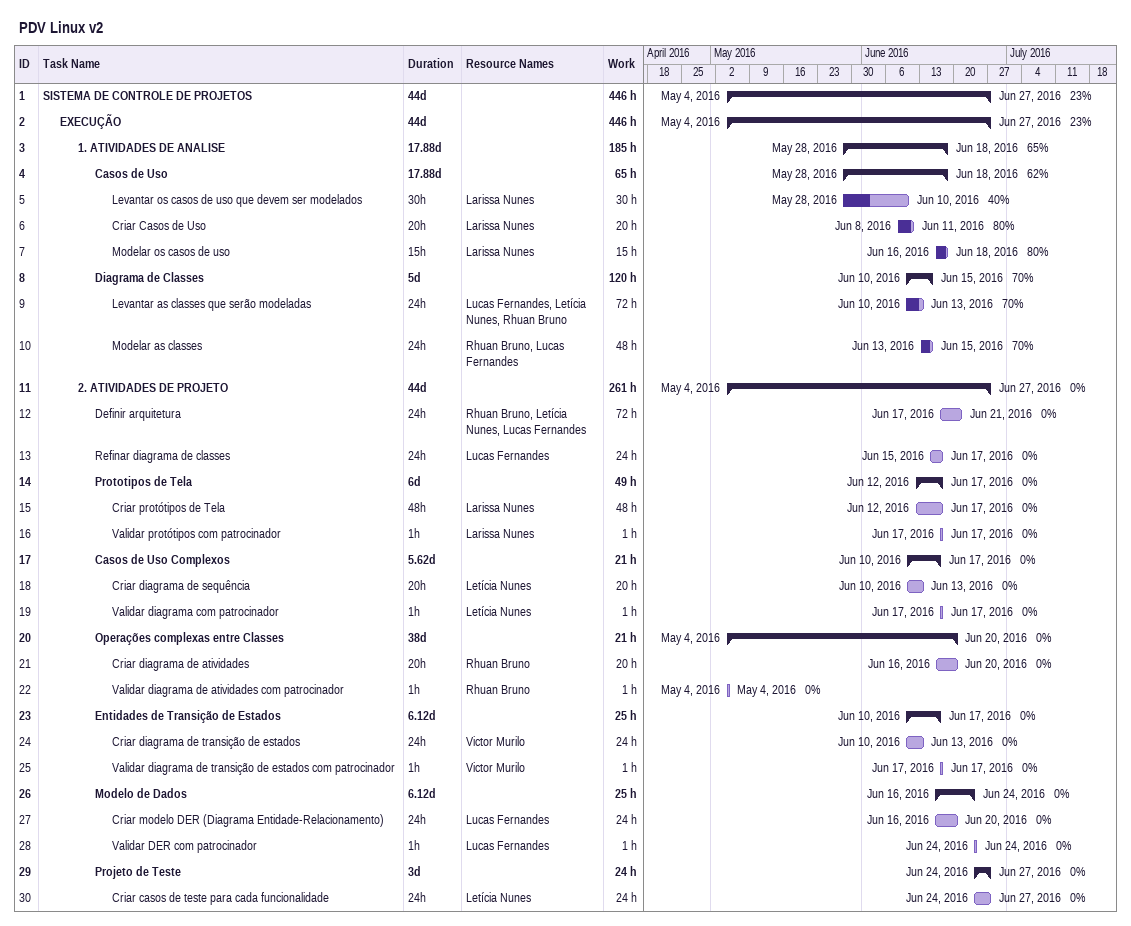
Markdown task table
PDV Linux v2

| ID | Level | Task | Duration | Start | Finish | Resources | % complete | Work (h) |
|---|---|---|---|---|---|---|---|---|
| 1 | 1 | **SISTEMA DE CONTROLE DE PROJETOS** | 44d | 2016-05-04 | 2016-06-27 |  | 23 | 446 |
| 2 | 2 | **EXECUÇÃO** | 44d | 2016-05-04 | 2016-06-27 |  | 23 | 446 |
| 3 | 3 | **1. ATIVIDADES DE ANALISE** | 17.88d | 2016-05-28 | 2016-06-18 |  | 65 | 185 |
| 4 | 4 | **Casos de Uso** | 17.88d | 2016-05-28 | 2016-06-18 |  | 62 | 65 |
| 5 | 5 | Levantar os casos de uso que devem ser modelados | 30h | 2016-05-28 | 2016-06-10 | Larissa Nunes | 40 | 30 |
| 6 | 5 | Criar Casos de Uso | 20h | 2016-06-08 | 2016-06-11 | Larissa Nunes | 80 | 20 |
| 7 | 5 | Modelar os casos de uso | 15h | 2016-06-16 | 2016-06-18 | Larissa Nunes | 80 | 15 |
| 8 | 4 | **Diagrama de Classes** | 5d | 2016-06-10 | 2016-06-15 |  | 70 | 120 |
| 9 | 5 | Levantar as classes que serão modeladas | 24h | 2016-06-10 | 2016-06-13 | Lucas Fernandes, Letícia Nunes, Rhuan Bruno | 70 | 72 |
| 10 | 5 | Modelar as classes | 24h | 2016-06-13 | 2016-06-15 | Rhuan Bruno, Lucas Fernandes | 70 | 48 |
| 11 | 3 | **2. ATIVIDADES DE PROJETO** | 44d | 2016-05-04 | 2016-06-27 |  | 0 | 261 |
| 12 | 4 | Definir arquitetura | 24h | 2016-06-17 | 2016-06-21 | Rhuan Bruno, Letícia Nunes, Lucas Fernandes | 0 | 72 |
| 13 | 4 | Refinar diagrama de classes | 24h | 2016-06-15 | 2016-06-17 | Lucas Fernandes | 0 | 24 |
| 14 | 4 | **Prototipos de Tela** | 6d | 2016-06-12 | 2016-06-17 |  | 0 | 49 |
| 15 | 5 | Criar protótipos de Tela | 48h | 2016-06-12 | 2016-06-17 | Larissa Nunes | 0 | 48 |
| 16 | 5 | Validar protótipos com patrocinador | 1h | 2016-06-17 | 2016-06-17 | Larissa Nunes | 0 | 1 |
| 17 | 4 | **Casos de Uso Complexos** | 5.62d | 2016-06-10 | 2016-06-17 |  | 0 | 21 |
| 18 | 5 | Criar diagrama de sequência | 20h | 2016-06-10 | 2016-06-13 | Letícia Nunes | 0 | 20 |
| 19 | 5 | Validar diagrama com patrocinador | 1h | 2016-06-17 | 2016-06-17 | Letícia Nunes | 0 | 1 |
| 20 | 4 | **Operações complexas entre Classes** | 38d | 2016-05-04 | 2016-06-20 |  | 0 | 21 |
| 21 | 5 | Criar diagrama de atividades | 20h | 2016-06-16 | 2016-06-20 | Rhuan Bruno | 0 | 20 |
| 22 | 5 | Validar diagrama de atividades com patrocinador | 1h | 2016-05-04 | 2016-05-04 | Rhuan Bruno | 0 | 1 |
| 23 | 4 | **Entidades de Transição de Estados** | 6.12d | 2016-06-10 | 2016-06-17 |  | 0 | 25 |
| 24 | 5 | Criar diagrama de transição de estados | 24h | 2016-06-10 | 2016-06-13 | Victor Murilo | 0 | 24 |
| 25 | 5 | Validar diagrama de transição de estados com patrocinador | 1h | 2016-06-17 | 2016-06-17 | Victor Murilo | 0 | 1 |
| 26 | 4 | **Modelo de Dados** | 6.12d | 2016-06-16 | 2016-06-24 |  | 0 | 25 |
| 27 | 5 | Criar modelo DER (Diagrama Entidade-Relacionamento) | 24h | 2016-06-16 | 2016-06-20 | Lucas Fernandes | 0 | 24 |
| 28 | 5 | Validar DER com patrocinador | 1h | 2016-06-24 | 2016-06-24 | Lucas Fernandes | 0 | 1 |
| 29 | 4 | **Projeto de Teste** | 3d | 2016-06-24 | 2016-06-27 |  | 0 | 24 |
| 30 | 5 | Criar casos de teste para cada funcionalidade | 24h | 2016-06-24 | 2016-06-27 | Letícia Nunes | 0 | 24 |
